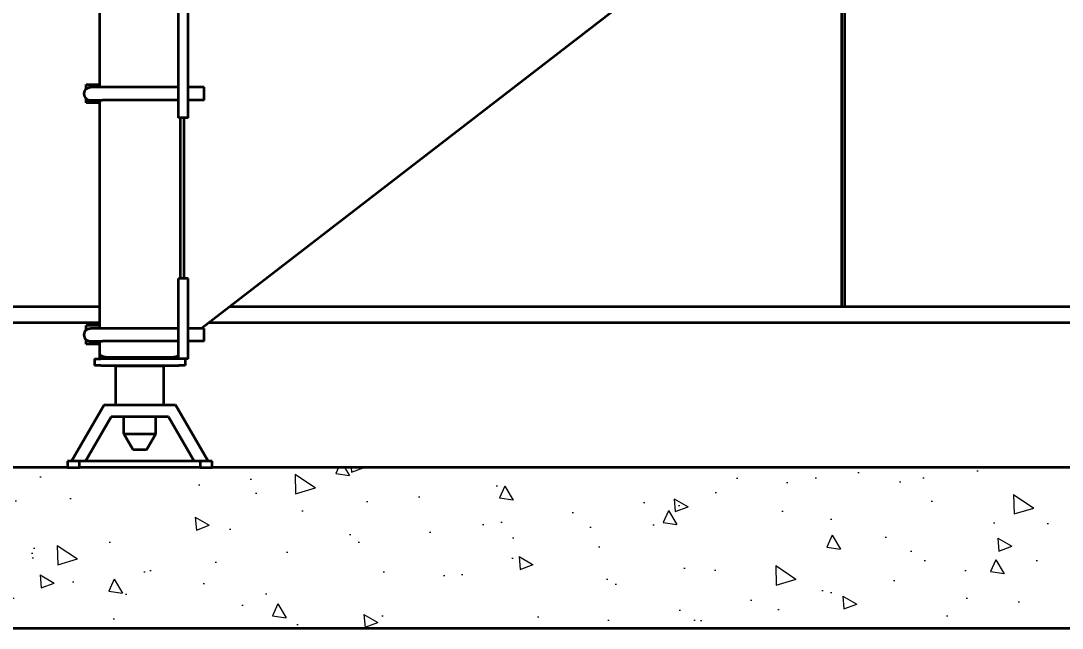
# Model space of a CAD drawing. Header units: millimetres. Extents: x 0 to 42050, y 0 to 29700.
# Drawn here: x 23700 to 24995, y 20152 to 20908 of the extents above; entities that cross this region are included whole.
import ezdxf

# ---------------------------------------------------------------- set-up
doc = ezdxf.new("R2010")
doc.units = ezdxf.units.MM
doc.header["$LTSCALE"] = 50
for name, color, linetype, lineweight in [('Dimension', 7, 'Continuous', 18), ('Hatch', 7, 'Continuous', 18), ('Visible', 7, 'Continuous', 35)]:
    doc.layers.add(name, color=color, linetype=linetype, lineweight=lineweight)
doc.styles.add('Title', font='arial.ttf')
doc.dimstyles.new('Default - Method 2b', dxfattribs={"dimscale": 50, "dimtxt": 3, "dimasz": 2.5, "dimexe": 3, "dimexo": 0.5, "dimgap": 0.7, "dimtad": 0, "dimtoh": 1, "dimdec": 1, "dimrnd": 1e-08, "dimtxsty": 'Title', "dimcen": 0.09, "dimdle": 10, "dimclrd": 256, "dimclre": 256, "dimclrt": 7, "dimadec": 0, "dimazin": 2, "dimtfac": 0.833333, "dimtdec": 1, "dimtmove": 0, "dimatfit": 3, "dimfxl": 1, "dimtolj": 1, "dimlwd": -1, "dimlwe": -1, "dimarcsym": 0})

# ---------------------------------------------------------------- blocks, each defined once
blk = doc.blocks.new('*D40')
at = {"layer": 'Defpoints', "color": 0, "transparency": 16777216}
for p in [(23797.6, 26863.8), (21698.2, 20352.3), (22531.3, 20352.3)]:
    blk.add_point(p, dxfattribs=at)
at = {"layer": 'Dimension', "transparency": 16777216}
for p, q in [((23772.6, 26863.8), (21548.2, 26863.8)), ((21698.2, 26738.8), (21698.2, 23852.9)), ((21698.2, 20477.3), (21698.2, 23363.1)), ((22506.3, 20352.3), (21548.2, 20352.3))]:
    blk.add_line(p, q, dxfattribs=at)
for points in [[(21677.4, 26738.8), (21719, 26738.8), (21698.2, 26863.8)], [(21677.4, 20477.3), (21719, 20477.3), (21698.2, 20352.3)]]:
    blk.add_solid(points, dxfattribs=at)
at = {"layer": 'Dimension', "color": 7, "transparency": 16777216, "insert": (21774.8, 23398.1), "char_height": 150, "attachment_point": 7, "rotation": 90, "style": 'Title'}
blk.add_mtext('\\A1;6511', dxfattribs=at)

msp = doc.modelspace()

# ---------------------------------------------------------------- hatches: boundary and pattern name
at = {"layer": 'Hatch'}
h = msp.add_hatch(dxfattribs=at)
h.set_pattern_fill('AR-CONC', color=256, scale=26.916384, angle=280.01463, style=0)
h.set_pattern_definition([(330.0146, (0, 0), (16.9399, -193.0562), [20.1873, -222.0602]), (275.0146, (0, 0), (192.8835, 71.986), [16.1498, -177.6481]), (20.4661, (1.41, -16.09), (209.8234, -121.0702), [17.1566, -188.7221]), (326.1988, (53.01, 9.36), (6.0819, -290.6334), [30.281, -333.0903]), (16.6503, (53.52, -14.86), (301.9517, -202.148), [25.7348, -283.0833]), (271.1988, (53, 9.36), (301.9517, -202.148), [24.2247, -266.4722]), (301.0146, (44.44, -19.49), (-78.77954, -177.0634), [20.1873, -222.0602]), (246.0146, (44.44, -19.49), (203.5992, -30.5514), [16.1498, -177.6481]), (351.4661, (37.88, -34.24), (124.8197, -207.6147), [17.1566, -188.7221]), (317.51463, (0, 0), (88.80692, 12.3588), [0, -175.49482, 0, -180.33977, 0, -178.32105]), (287.51463, (0, 0), (116.85745, -51.2685), [0, -102.8206, 0, -171.45737, 0, -67.96387]), (247.51463, (-10.44, 59.11), (19.00842, -142.55215), [0, -67.29096, 0, -209.9478, 0, -278.58458]), (237.51463, (-15.12, 85.62), (53.83157, -149.89524), [0, -87.47825, 0, -139.42687, 0, -197.8354])])
h.paths.add_polyline_path([(23757.62, 20352.33), (23256.26, 20352.33), (22531.26, 20352.33), (22531.26, 20152.33), (25992.74, 20152.33), (25992.74, 20352.33), (23937.62, 20352.33), (23922.62, 20352.33), (23772.62, 20352.33)])

# ---------------------------------------------------------------- linework, layer by layer
at = {"layer": 'Visible', "color": 9, "true_color": 0xc0c0c0}
for p, q in [((24720.73, 20552.33), (24720.73, 21026.18)), ((24724.48, 20552.33), (24724.48, 21022.21)), ((23797.62, 20552.33), (23081.26, 20552.33)), ((25992.74, 20552.33), (23959.34, 20552.33)), ((23797.62, 20532.33), (23256.26, 20532.33)), ((25992.74, 20532.33), (23933.44, 20532.33)), ((23757.62, 20352.33), (22531.26, 20352.33)), ((25992.74, 20352.33), (23937.62, 20352.33)), ((22531.26, 20152.33), (25992.74, 20152.33))]:
    msp.add_line(p, q, dxfattribs=at)
at = {"layer": 'Visible'}
for p, q in [((23895.59, 20787.33), (23895.59, 20957.33)), ((23907.62, 20787.33), (23907.62, 20957.33)), ((24484, 20957.33), (23924.37, 20525.33)), ((23797.62, 20920.33), (23797.62, 20825.33)), ((23781.02, 20828.83), (23797.62, 20828.83)), ((23781.02, 20823.39), (23781.02, 20828.83)), ((23801.13, 20825.33), (23786.27, 20825.33)), ((23895.59, 20825.33), (23801.13, 20825.33)), ((23927.62, 20825.33), (23907.62, 20825.33)), ((23927.62, 20809.33), (23927.62, 20825.33)), ((23781.02, 20805.83), (23781.02, 20811.26)), ((23797.62, 20805.83), (23781.02, 20805.83)), ((23786.27, 20809.33), (23801.13, 20809.33)), ((23797.62, 20809.33), (23797.62, 20525.33)), ((23895.59, 20809.33), (23801.13, 20809.33)), ((23927.62, 20809.33), (23907.62, 20809.33)), ((23907.62, 20787.33), (23895.59, 20787.33)), ((23897.62, 20787.33), (23897.62, 20587.33)), ((23902.62, 20587.33), (23902.62, 20787.33)), ((23907.62, 20587.33), (23895.59, 20587.33)), ((23895.59, 20487.33), (23895.59, 20587.33)), ((23907.62, 20487.33), (23907.62, 20587.33)), ((23797.62, 20528.83), (23781.02, 20528.83)), ((23781.02, 20523.39), (23781.02, 20528.83)), ((23801.13, 20525.33), (23786.27, 20525.33)), ((23895.59, 20525.33), (23801.13, 20525.33)), ((23927.62, 20525.33), (23907.62, 20525.33)), ((23927.62, 20509.33), (23927.62, 20525.33)), ((23781.02, 20505.83), (23781.02, 20511.26)), ((23782.02, 20505.83), (23781.02, 20505.83)), ((23782.02, 20505.83), (23781.02, 20505.83)), ((23791.62, 20505.83), (23782.02, 20505.83)), ((23786.27, 20509.33), (23801.13, 20509.33)), ((23797.62, 20505.83), (23791.63, 20505.83)), ((23797.62, 20509.33), (23797.62, 20492.64)), ((23895.59, 20509.33), (23801.13, 20509.33)), ((23927.62, 20509.33), (23907.62, 20509.33)), ((23797.62, 20492.64), (23797.62, 20489.33)), ((23791.12, 20487.33), (23799.12, 20487.33)), ((23791.12, 20487.33), (23791.12, 20479.33)), ((23799.12, 20479.33), (23791.12, 20479.33)), ((23799.62, 20487.33), (23797.62, 20489.33)), ((23895.59, 20487.33), (23799.12, 20487.33)), ((23799.12, 20479.33), (23896.12, 20479.33)), ((23889.62, 20489.33), (23805.62, 20489.33)), ((23818.62, 20479.33), (23817.62, 20478.33)), ((23877.62, 20478.33), (23817.62, 20478.33)), ((23817.62, 20430.33), (23817.62, 20478.33)), ((23876.62, 20479.33), (23877.62, 20478.33)), ((23877.62, 20430.33), (23877.62, 20478.33)), ((23907.62, 20487.33), (23895.59, 20487.33)), ((23904.12, 20479.33), (23896.12, 20479.33)), ((23904.12, 20487.33), (23904.12, 20479.33)), ((23762.8, 20360.33), (23803.21, 20430.33)), ((23803.21, 20430.33), (23892.02, 20430.33)), ((23892.02, 20430.33), (23932.44, 20360.33)), ((23811.87, 20415.33), (23780.12, 20360.33)), ((23883.36, 20415.33), (23811.87, 20415.33)), ((23827.62, 20394.33), (23827.62, 20415.33)), ((23867.62, 20394.33), (23867.62, 20415.33)), ((23915.12, 20360.33), (23883.36, 20415.33)), ((23827.62, 20394.33), (23867.62, 20394.33)), ((23839.16, 20374.33), (23827.62, 20394.33)), ((23856.07, 20374.33), (23867.62, 20394.33)), ((23856.07, 20374.33), (23839.16, 20374.33)), ((23757.62, 20360.33), (23757.62, 20352.33)), ((23772.62, 20360.33), (23757.62, 20360.33)), ((23757.62, 20352.33), (23772.62, 20352.33)), ((23772.62, 20352.33), (23772.62, 20360.33)), ((23922.62, 20360.33), (23772.62, 20360.33)), ((23922.62, 20352.33), (23772.62, 20352.33)), ((23937.62, 20360.33), (23922.62, 20360.33)), ((23922.62, 20360.33), (23922.62, 20352.33)), ((23922.62, 20352.33), (23937.62, 20352.33)), ((23937.62, 20352.33), (23937.62, 20360.33))]:
    msp.add_line(p, q, dxfattribs=at)
for centre, radius, start, end in [((23786.13, 20817.33), 8, 129.7647, 230.2353), ((23786.13, 20517.33), 8, 129.7647, 230.2353), ((23791.62, 20511.83), 6, 270, 270.14222)]:
    msp.add_arc(centre, radius, start, end, dxfattribs=at)
for centre in [(23786.35, 20817.49), (23786.35, 20517.49)]:
    msp.add_ellipse(centre, major_axis=(5.43, 6.15), ratio=0.9901618, start_param=3.5080208, end_param=3.8597809, dxfattribs=at)
for points, knots in [([(23781.02, 20823.39), (23781.26, 20823.6), (23781.52, 20823.8), (23782.24, 20824.28), (23782.72, 20824.53), (23783.64, 20824.91), (23784.16, 20825.07), (23785.23, 20825.28), (23785.77, 20825.33), (23786.27, 20825.33)], [0.65129734, 0.65129734, 0.65129734, 0.65129734, 0.74065785, 0.74065785, 0.88932083, 0.88932083, 1.03888425, 1.03888425, 1.18844767, 1.18844767, 1.18844767, 1.18844767]), ([(23781.02, 20811.26), (23781.26, 20811.06), (23781.52, 20810.86), (23782.24, 20810.38), (23782.72, 20810.13), (23783.27, 20809.9), (23783.37, 20809.86), (23783.46, 20809.83)], [0.65129735, 0.65129735, 0.65129735, 0.65129735, 0.74065785, 0.74065785, 0.88932083, 0.88932083, 0.91966603, 0.91966603, 0.91966603, 0.91966603]), ([(23781.02, 20523.39), (23781.26, 20523.6), (23781.52, 20523.8), (23782.24, 20524.28), (23782.72, 20524.53), (23783.64, 20524.91), (23784.16, 20525.07), (23785.23, 20525.28), (23785.77, 20525.33), (23786.27, 20525.33)], [0.65129734, 0.65129734, 0.65129734, 0.65129734, 0.74065785, 0.74065785, 0.88932083, 0.88932083, 1.03888425, 1.03888425, 1.18844767, 1.18844767, 1.18844767, 1.18844767]), ([(23781.02, 20511.26), (23781.26, 20511.06), (23781.52, 20510.86), (23782.24, 20510.38), (23782.72, 20510.13), (23783.27, 20509.9), (23783.37, 20509.86), (23783.46, 20509.83)], [0.65129735, 0.65129735, 0.65129735, 0.65129735, 0.74065785, 0.74065785, 0.88932083, 0.88932083, 0.91966603, 0.91966603, 0.91966603, 0.91966603])]:
    msp.add_open_spline(points, degree=3, knots=knots, dxfattribs=at)
msp.add_rational_spline([(23805.62, 20489.33), (23802.3, 20489.33), (23797.62, 20492.64)], [21.7573976094, 21.7573976094, 18.0244183435], degree=2, dxfattribs=at)
msp.add_rational_spline([(23895.59, 20491.31), (23893.21, 20489.89), (23890.43, 20489.33), (23889.62, 20489.33)], [19.3550008725, 21.0245789828, 21.7573976094, 21.7573976094], degree=2, knots=[31.3608601, 31.3608601, 31.3608601, 42.5984817, 47.5309485, 47.5309485, 47.5309485], dxfattribs=at)

# ---------------------------------------------------------------- dimensions: what is measured, and where the dimension line sits
at = {"layer": 'Dimension'}
dim = msp.add_linear_dim(base=(21698.2, 20352.33), p1=(23797.62, 26863.76), p2=(22531.26, 20352.33), angle=90, dimstyle='Default - Method 2b', override={"dimgap": 0.7, "dimtoh": 0, "dimdec": 0, "dimtol": 0, "dimlim": 0, "dimtp": 0, "dimtm": 0, "dimtdec": 0, "dimtofl": 0, "dimatfit": 1}, dxfattribs=at)
dim.commit()
dim.dimension.update_dxf_attribs({"geometry": '*D40', "text_midpoint": (21698.2, 23608.04), "dimtype": 160})

doc.saveas('drawing.dxf')
